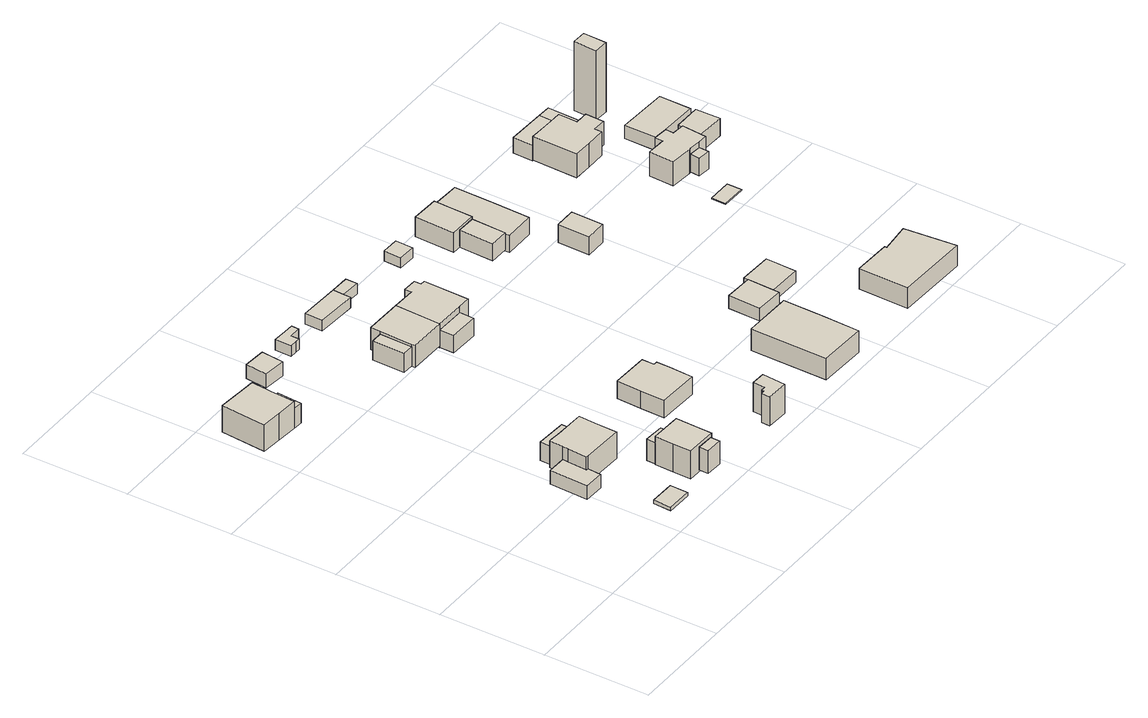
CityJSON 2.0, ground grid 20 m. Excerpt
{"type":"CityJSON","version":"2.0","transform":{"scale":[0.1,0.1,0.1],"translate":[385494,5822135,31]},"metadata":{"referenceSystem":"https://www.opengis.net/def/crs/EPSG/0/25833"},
"CityObjects":{
"building1":{"type":"Building","attributes":{"Gemeindeschluessel":"11000004","BezugspunktDach":"2200","function":"31001_2463","measuredHeight":2.68,"storeysAboveGround":1},"address":[{"country":"Germany","locality":"Berlin","thoroughfareNumber":"197 (105)","thoroughfareName":"Heckerdamm"}],"geometry":[{"type":"Solid","lod":"1","boundaries":[[[[0,1,2,3,4,5]],[[6,7,8,9,10,11]],[[6,11,5,4]],[[7,6,4,3]],[[8,7,3,2]],[[9,8,2,1]],[[10,9,1,0]],[[11,10,0,5]]]]}]},
"building2":{"type":"Building","attributes":{"Gemeindeschluessel":"11000004","BezugspunktDach":"2200","function":"31001_2143","measuredHeight":0.697,"storeysAboveGround":1},"address":[{"country":"Germany","locality":"Berlin","thoroughfareNumber":"197 (75)","thoroughfareName":"Heckerdamm"}],"geometry":[{"type":"Solid","lod":"1","boundaries":[[[[12,13,14,15]],[[16,17,18,19]],[[16,19,15,14]],[[17,16,14,13]],[[18,17,13,12]],[[19,18,12,15]]]]}]},
"building3":{"type":"Building","attributes":{"Gemeindeschluessel":"11000004","function":"31001_1010"},"address":[{"country":"Germany","locality":"Berlin","thoroughfareNumber":"197 (52)","thoroughfareName":"Heckerdamm"}],"children":["building3-1","building3-2"]},
"building3-1":{"type":"BuildingPart","attributes":{"BezugspunktDach":"2200","measuredHeight":6.1,"storeysAboveGround":2},"parents":["building3"],"geometry":[{"type":"MultiSurface","lod":"1","boundaries":[[[20,21,22,23,24,25,26]],[[27,28,29,30,31,32,33]],[[27,33,26,25]],[[28,27,25,24]],[[29,28,24,23]],[[30,29,23,22]],[[34,35,22,21]],[[32,31,21,20]],[[33,32,20,26]],[[31,30,35,34]]]}]},
"building3-2":{"type":"BuildingPart","attributes":{"BezugspunktDach":"2200","measuredHeight":3.94,"storeysAboveGround":2},"parents":["building3"],"geometry":[{"type":"Solid","lod":"1","boundaries":[[[[36,37,35,34]],[[30,38,39,31]],[[38,30,35,37]],[[39,38,37,36]],[[31,39,36,34]],[[30,31,34,35]]]]}]},
"building4":{"type":"Building","attributes":{"Gemeindeschluessel":"11000004","function":"31001_1010"},"address":[{"country":"Germany","locality":"Berlin","thoroughfareNumber":"197 (73)","thoroughfareName":"Heckerdamm"}],"children":["building4-1","building4-2"]},
"building4-1":{"type":"BuildingPart","attributes":{"BezugspunktDach":"2200","measuredHeight":6,"storeysAboveGround":2},"parents":["building4"],"geometry":[{"type":"Solid","lod":"1","boundaries":[[[[40,41,42,43,44,45,46,47,48,49]],[[50,7,51,52,53,54,55,56,9,8]],[[50,8,49,48]],[[7,50,48,47]],[[51,7,47,46]],[[52,51,46,45]],[[57,58,59,60,53,52,45,44]],[[54,53,60,61,62,57,44,43]],[[55,54,43,42]],[[56,55,42,41]],[[9,56,41,40]],[[8,9,40,49]],[[60,59,58,57]],[[57,62,61,60]]]]}]},
"building4-2":{"type":"BuildingPart","attributes":{"BezugspunktDach":"2200","measuredHeight":4.54,"storeysAboveGround":2},"parents":["building4"],"geometry":[{"type":"MultiSurface","lod":"1","boundaries":[[[62,63,64,58]],[[65,66,61,59]],[[65,59,58,64]],[[66,65,64,63]],[[61,66,63,62]],[[59,60,57,58]],[[61,62,57,60]]]}]},
"building5":{"type":"Building","attributes":{"Gemeindeschluessel":"11000004","function":"31001_1010"},"address":[{"country":"Germany","locality":"Berlin","thoroughfareNumber":"197 (74)","thoroughfareName":"Heckerdamm"}],"children":["building5-1","building5-2","building5-3"]},
"building5-1":{"type":"BuildingPart","attributes":{"BezugspunktDach":"2200","measuredHeight":5.99,"storeysAboveGround":2},"parents":["building5"],"geometry":[{"type":"MultiSurface","lod":"1","boundaries":[[[67,68,69,70,71,72]],[[73,74,75,76,77,78]],[[73,78,72,71]],[[74,73,71,70]],[[75,74,79,70,69],[80,81,82,79]],[[76,75,69,68]],[[77,76,68,67]],[[78,77,67,72],[83,84,85,86]],[[82,81,80,79]],[[85,84,83,86]]]}]},
"building5-2":{"type":"BuildingPart","attributes":{"BezugspunktDach":"2200","measuredHeight":4.11,"storeysAboveGround":2},"parents":["building5"],"geometry":[{"type":"Solid","lod":"1","boundaries":[[[[82,87,88,79]],[[89,90,81,80]],[[89,80,79,88]],[[90,89,88,87]],[[81,90,87,82]],[[80,81,82,79]]]]}]},
"building5-3":{"type":"BuildingPart","attributes":{"BezugspunktDach":"2200","measuredHeight":4.47,"storeysAboveGround":2},"parents":["building5"],"geometry":[{"type":"Solid","lod":"1","boundaries":[[[[91,86,85,92]],[[84,83,93,94]],[[84,94,92,85]],[[93,83,86,91]],[[94,93,91,92]],[[83,84,85,86]]]]}]},
"building6":{"type":"Building","attributes":{"Gemeindeschluessel":"11000004","BezugspunktDach":"2200","function":"31001_2143","measuredHeight":2.77,"storeysAboveGround":1},"address":[{"country":"Germany","locality":"Berlin","thoroughfareNumber":"197 (51)","thoroughfareName":"Heckerdamm"}],"geometry":[{"type":"Solid","lod":"1","boundaries":[[[[95,96,97,98]],[[99,100,101,102]],[[99,102,98,97]],[[100,99,97,96]],[[101,100,96,95]],[[102,101,95,98]]]]}]},
"building7":{"type":"Building","attributes":{"Gemeindeschluessel":"11000004","BezugspunktDach":"2200","function":"31001_2143","measuredHeight":2.07,"storeysAboveGround":1},"address":[{"country":"Germany","locality":"Berlin","thoroughfareNumber":"197 (55)","thoroughfareName":"Heckerdamm"}],"geometry":[{"type":"Solid","lod":"1","boundaries":[[[[103,104,105,106,107,108,109,110]],[[111,112,113,114,115,116,117,118]],[[111,118,110,109]],[[112,111,109,108]],[[113,112,108,107]],[[114,113,107,106]],[[115,114,106,105]],[[116,115,105,104]],[[117,116,104,103]],[[118,117,103,110]]]]}]},
"building8":{"type":"Building","attributes":{"Gemeindeschluessel":"11000004","function":"31001_1010"},"address":[{"country":"Germany","locality":"Berlin","thoroughfareNumber":"197 (57)","thoroughfareName":"Heckerdamm"}],"children":["building8-1","building8-2"]},
"building8-1":{"type":"BuildingPart","attributes":{"BezugspunktDach":"2200","measuredHeight":4.39,"storeysAboveGround":2},"parents":["building8"],"geometry":[{"type":"MultiSurface","lod":"1","boundaries":[[[119,120,121,122,123,124]],[[125,126,127,128,129,130]],[[125,130,124,123]],[[131,132,133,134,126,125,123,122]],[[127,126,122,121]],[[128,127,121,120]],[[129,128,120,119]],[[130,129,119,124]],[[134,133,132,131]]]}]},
"building8-2":{"type":"BuildingPart","attributes":{"BezugspunktDach":"2200","measuredHeight":3.77,"storeysAboveGround":2},"parents":["building8"],"geometry":[{"type":"Solid","lod":"1","boundaries":[[[[132,131,135,136]],[[137,134,133,138]],[[137,138,136,135]],[[134,137,135,131]],[[138,133,132,136]],[[133,134,131,132]]]]}]},
"building9":{"type":"Building","attributes":{"Gemeindeschluessel":"11000004","BezugspunktDach":"2200","function":"31001_1010","measuredHeight":4.45,"storeysAboveGround":1},"address":[{"country":"Germany","locality":"Berlin","thoroughfareNumber":"197 (71)","thoroughfareName":"Heckerdamm"}],"geometry":[{"type":"Solid","lod":"1","boundaries":[[[[139,140,141,142,143,144,145,146]],[[147,148,149,150,151,152,153,154]],[[147,154,146,145]],[[148,147,145,144]],[[149,148,144,143]],[[150,149,143,142]],[[151,150,142,141]],[[152,151,141,140]],[[153,152,140,139]],[[154,153,139,146]]]]}]},
"building10":{"type":"Building","attributes":{"Gemeindeschluessel":"11000004","BezugspunktDach":"2200","function":"31001_2143","measuredHeight":5.79,"storeysAboveGround":1},"address":[{"country":"Germany","locality":"Berlin","thoroughfareNumber":"197 (72)","thoroughfareName":"Heckerdamm"}],"geometry":[{"type":"Solid","lod":"1","boundaries":[[[[155,156,157,158,159,160,161,162]],[[163,164,165,166,167,168,169,170]],[[163,170,162,161]],[[164,163,161,160]],[[165,164,160,159]],[[166,165,159,158]],[[167,166,158,157]],[[168,167,157,156]],[[169,168,156,155]],[[170,169,155,162]]]]}]},
"building11":{"type":"Building","attributes":{"Gemeindeschluessel":"11000004","BezugspunktDach":"2200","function":"31001_2143","measuredHeight":2.14,"storeysAboveGround":1},"address":[{"country":"Germany","locality":"Berlin","thoroughfareNumber":"197 (56)","thoroughfareName":"Heckerdamm"}],"geometry":[{"type":"Solid","lod":"1","boundaries":[[[[171,172,173,174,175]],[[176,177,178,179,180]],[[176,180,175,174]],[[177,176,174,173]],[[178,177,173,172]],[[179,178,172,171]],[[180,179,171,175]]]]}]},
"building12":{"type":"Building","attributes":{"Gemeindeschluessel":"11000004","function":"31001_1010"},"address":[{"country":"Germany","locality":"Berlin","thoroughfareNumber":"197 (58)","thoroughfareName":"Heckerdamm"}],"children":["building12-1","building12-2"]},
"building12-1":{"type":"BuildingPart","attributes":{"BezugspunktDach":"2200","measuredHeight":4.74,"storeysAboveGround":2},"parents":["building12"],"geometry":[{"type":"MultiSurface","lod":"1","boundaries":[[[181,182,183,184,185,186,187,120,119]],[[188,189,190,191,192,193,194,195,196]],[[188,196,119,120]],[[189,188,120,187]],[[190,189,187,186]],[[191,190,186,185]],[[192,191,185,184]],[[193,192,184,183]],[[194,193,183,182]],[[195,194,182,181]],[[197,198,199,181,119]],[[196,195,200,201,197]],[[201,200,199,198,197]]]}]},
"building12-2":{"type":"BuildingPart","attributes":{"BezugspunktDach":"2200","measuredHeight":3.45,"storeysAboveGround":2},"parents":["building12"],"geometry":[{"type":"Solid","lod":"1","boundaries":[[[[202,199,198,203]],[[197,201,204,205]],[[197,205,203,198]],[[204,201,199,202]],[[205,204,202,203]],[[201,197,198,199]]]]}]},
"building13":{"type":"Building","attributes":{"Gemeindeschluessel":"11000004","BezugspunktDach":"2200","function":"31001_2143","measuredHeight":2.17,"storeysAboveGround":1},"address":[{"country":"Germany","locality":"Berlin","thoroughfareNumber":"197 (59)","thoroughfareName":"Heckerdamm"}],"geometry":[{"type":"Solid","lod":"1","boundaries":[[[[206,207,173,172]],[[177,208,209,178]],[[177,178,172,173]],[[208,177,173,207]],[[209,208,207,206]],[[178,209,206,172]]]]}]},
"building14":{"type":"Building","attributes":{"Gemeindeschluessel":"11000004","BezugspunktDach":"2200","function":"31001_1010","measuredHeight":5.18,"storeysAboveGround":1},"address":[{"country":"Germany","locality":"Berlin","thoroughfareNumber":"197 (70)","thoroughfareName":"Heckerdamm"}],"geometry":[{"type":"Solid","lod":"1","boundaries":[[[[210,211,212,213,214]],[[215,216,217,218,219]],[[215,219,214,213]],[[216,215,213,212]],[[217,216,212,211]],[[218,217,211,210]],[[219,218,210,214]]]]}]},
"building15":{"type":"Building","attributes":{"Gemeindeschluessel":"11000004","BezugspunktDach":"2200","function":"31001_2143","measuredHeight":2.06,"storeysAboveGround":1},"address":[{"country":"Germany","locality":"Berlin","thoroughfareNumber":"197 (60)","thoroughfareName":"Heckerdamm"}],"geometry":[{"type":"Solid","lod":"1","boundaries":[[[[220,221,222,223]],[[224,225,226,227]],[[224,227,223,222]],[[225,224,222,221]],[[226,225,221,220]],[[227,226,220,223]]]]}]},
"building16":{"type":"Building","attributes":{"Gemeindeschluessel":"11000004","BezugspunktDach":"2200","function":"31001_2463","measuredHeight":2.47,"storeysAboveGround":1},"address":[{"country":"Germany","locality":"Berlin","thoroughfareNumber":"197 (106)","thoroughfareName":"Heckerdamm"}],"geometry":[{"type":"Solid","lod":"1","boundaries":[[[[228,229,230,231,232]],[[233,234,235,236,237]],[[233,237,232,231]],[[234,233,231,230]],[[235,234,230,229]],[[236,235,229,228]],[[237,236,228,232]]]]}]},
"building17":{"type":"Building","attributes":{"Gemeindeschluessel":"11000004","function":"31001_1010"},"address":[{"country":"Germany","locality":"Berlin","thoroughfareNumber":"197 (61)","thoroughfareName":"Heckerdamm"}],"children":["building17-1","building17-2"]},
"building17-1":{"type":"BuildingPart","attributes":{"BezugspunktDach":"2200","measuredHeight":4.42,"storeysAboveGround":1},"parents":["building17"],"geometry":[{"type":"MultiSurface","lod":"1","boundaries":[[[238,239,240,241,242]],[[243,244,245,246,247]],[[243,247,242,241]],[[244,243,241,240]],[[245,244,240,239]],[[246,245,239,238]],[[247,246,248,249,250,238,242]],[[250,249,248,246]]]}]},
"building17-2":{"type":"BuildingPart","attributes":{"BezugspunktDach":"2200","measuredHeight":3.41,"storeysAboveGround":1},"parents":["building17"],"geometry":[{"type":"Solid","lod":"1","boundaries":[[[[251,250,249,252]],[[248,246,253,254]],[[248,254,252,249]],[[253,246,250,251]],[[254,253,251,252]],[[246,248,249,250]]]]}]},
"building18":{"type":"Building","attributes":{"Gemeindeschluessel":"11000004","BezugspunktDach":"2200","function":"31001_2463","measuredHeight":2.35,"storeysAboveGround":1},"address":[{"country":"Germany","locality":"Berlin","thoroughfareNumber":"197 (69)","thoroughfareName":"Heckerdamm"}],"geometry":[{"type":"Solid","lod":"1","boundaries":[[[[255,256,257,230,229]],[[258,259,260,261,262]],[[258,262,229,230]],[[259,258,230,257]],[[260,259,257,256]],[[261,260,256,255]],[[262,261,255,229]]]]}]},
"building19":{"type":"Building","attributes":{"Gemeindeschluessel":"11000004","BezugspunktDach":"2200","function":"31001_1010","measuredHeight":4.15,"storeysAboveGround":1},"address":[{"country":"Germany","locality":"Berlin","thoroughfareNumber":"197 (62)","thoroughfareName":"Heckerdamm"}],"geometry":[{"type":"Solid","lod":"1","boundaries":[[[[263,264,265,266,267,268,269]],[[270,271,272,273,274,275,276]],[[270,276,269,268]],[[271,270,268,267]],[[272,271,267,266]],[[273,272,266,265]],[[274,273,265,264]],[[275,274,264,263]],[[276,275,263,269]]]]}]},
"building20":{"type":"Building","attributes":{"Gemeindeschluessel":"11000004","BezugspunktDach":"2200","function":"31001_2143","measuredHeight":4.33,"storeysAboveGround":1},"address":[{"country":"Germany","locality":"Berlin","thoroughfareNumber":"197 (107)","thoroughfareName":"Heckerdamm"}],"geometry":[{"type":"Solid","lod":"1","boundaries":[[[[277,278,279,280]],[[281,282,283,284]],[[281,284,280,279]],[[282,281,279,278]],[[283,282,278,277]],[[284,283,277,280]]]]}]},
"building21":{"type":"Building","attributes":{"Gemeindeschluessel":"11000004","BezugspunktDach":"2200","function":"31001_1010","measuredHeight":4.09,"storeysAboveGround":1},"address":[{"country":"Germany","locality":"Berlin","thoroughfareNumber":"197 (68)","thoroughfareName":"Heckerdamm"}],"geometry":[{"type":"Solid","lod":"1","boundaries":[[[[285,286,287,288,289,290]],[[291,292,293,294,295,296]],[[291,296,290,289]],[[292,291,289,288]],[[293,292,288,287]],[[294,293,287,286]],[[295,294,286,285]],[[296,295,285,290]]]]}]},
"building22":{"type":"Building","attributes":{"Gemeindeschluessel":"11000004","BezugspunktDach":"2200","function":"31001_2143","measuredHeight":0.159,"storeysAboveGround":1},"address":[{"country":"Germany","locality":"Berlin","thoroughfareNumber":"197 (67)","thoroughfareName":"Heckerdamm"}],"geometry":[{"type":"Solid","lod":"1","boundaries":[[[[297,298,299,300]],[[301,302,303,304]],[[301,304,300,299]],[[302,301,299,298]],[[303,302,298,297]],[[304,303,297,300]]]]}]},
"building23":{"type":"Building","attributes":{"Gemeindeschluessel":"11000004","function":"31001_1010"},"address":[{"country":"Germany","locality":"Berlin","thoroughfareNumber":"197 (63)","thoroughfareName":"Heckerdamm"}],"children":["building23-1","building23-2"]},
"building23-1":{"type":"BuildingPart","attributes":{"BezugspunktDach":"2200","measuredHeight":5.41,"storeysAboveGround":2},"parents":["building23"],"geometry":[{"type":"MultiSurface","lod":"1","boundaries":[[[305,306,307,308,309,310,311,312,313,314]],[[315,316,317,318,319,320,321,322,323,324]],[[315,324,314,313]],[[325,326,313,312]],[[317,327,325,316,312,311]],[[318,317,311,310]],[[319,318,310,309]],[[320,319,309,308]],[[321,320,308,307]],[[322,321,307,306]],[[323,322,306,305]],[[324,323,305,314]],[[316,315,326,325]],[[316,325,327,317]]]}]},
"building23-2":{"type":"BuildingPart","attributes":{"BezugspunktDach":"2200","measuredHeight":3.76,"storeysAboveGround":2},"parents":["building23"],"geometry":[{"type":"MultiSurface","lod":"1","boundaries":[[[327,328,329,326]],[[330,331,332,333]],[[330,333,326,329]],[[331,330,329,328]],[[332,331,328,327]],[[333,332,317,316,315]],[[315,316,325,326]],[[327,325,316,317]]]}]},
"building24":{"type":"Building","attributes":{"Gemeindeschluessel":"11000004","function":"31001_1010"},"address":[{"country":"Germany","locality":"Berlin","thoroughfareNumber":"197 (65)","thoroughfareName":"Heckerdamm"}],"children":["building24-1","building24-2"]},
"building24-1":{"type":"BuildingPart","attributes":{"BezugspunktDach":"2200","measuredHeight":6.16,"storeysAboveGround":2},"parents":["building24"],"geometry":[{"type":"MultiSurface","lod":"1","boundaries":[[[334,335,336,337,338,339,340,341,342,343,344,345]],[[346,347,348,349,350,351,352,353,354,355,356,357]],[[346,357,345,344]],[[347,346,344,343]],[[348,347,343,342]],[[349,348,342,341]],[[350,349,341,340]],[[351,350,340,339]],[[352,351,339,338]],[[353,352,338,337]],[[354,353,337,336]],[[355,354,358,359,360,361,362,336,335]],[[356,355,335,334]],[[357,356,334,345]],[[362,361,360,359,358]]]}]},
"building24-2":{"type":"BuildingPart","attributes":{"BezugspunktDach":"2200","measuredHeight":3.48,"storeysAboveGround":2},"parents":["building24"],"geometry":[{"type":"Solid","lod":"1","boundaries":[[[[363,362,361,364]],[[360,359,365,366]],[[360,366,364,361]],[[365,359,362,363]],[[366,365,363,364]],[[360,361,362,359]]]]}]},
"building25":{"type":"Building","attributes":{"Gemeindeschluessel":"11000004","BezugspunktDach":"2200","function":"51009_1610","measuredHeight":3.01,"storeysAboveGround":0},"address":[{"country":"Germany","locality":"Berlin"}],"geometry":[{"type":"Solid","lod":"1","boundaries":[[[[367,368,328,327,369]],[[332,331,370,371,372]],[[332,372,369,327]],[[331,332,327,328]],[[370,331,328,368]],[[371,370,368,367]],[[372,371,367,369]]]]}]},
"building26":{"type":"Building","attributes":{"Gemeindeschluessel":"11000004","BezugspunktDach":"2200","function":"31001_2143","measuredHeight":4.06,"storeysAboveGround":1},"address":[{"country":"Germany","locality":"Berlin","thoroughfareNumber":"197 (104)","thoroughfareName":"Heckerdamm"}],"geometry":[{"type":"Solid","lod":"1","boundaries":[[[[373,374,375,376]],[[377,378,379,380]],[[377,380,376,375]],[[378,377,375,374]],[[379,378,374,373]],[[380,379,373,376]]]]}]},
"building27":{"type":"Building","attributes":{"Gemeindeschluessel":"11000004","BezugspunktDach":"2200","function":"31001_1000","measuredHeight":2.59,"storeysAboveGround":1},"address":[{"country":"Germany","locality":"Berlin","thoroughfareNumber":"197 (103)","thoroughfareName":"Heckerdamm"}],"geometry":[{"type":"Solid","lod":"1","boundaries":[[[[381,382,383,384]],[[385,386,387,388]],[[385,388,384,383]],[[386,385,383,382]],[[387,386,382,381]],[[388,387,381,384]]]]}]},
"building28":{"type":"Building","attributes":{"Gemeindeschluessel":"11000004","BezugspunktDach":"2200","function":"31001_2143","measuredHeight":13.77,"storeysAboveGround":1},"address":[{"country":"Germany","locality":"Berlin","thoroughfareNumber":"197 (64)","thoroughfareName":"Heckerdamm"}],"geometry":[{"type":"Solid","lod":"1","boundaries":[[[[389,390,391,392]],[[393,394,395,396]],[[393,396,392,391]],[[394,393,391,390]],[[395,394,390,389]],[[396,395,389,392]]]]}]}
},
"vertices":[
[220,166,45],[222,191,45],[218,192,45],[221,239,45],[185,240,45],[182,167,45],[185,240,18],[221,239,18],[218,192,18],[222,191,18],[220,166,18],[182,167,18],
[277,36,26],[278,70,26],[230,71,26],[229,37,26],[230,71,19],[278,70,19],[277,36,19],[229,37,19],
[46,669,72],[86,666,72],[89,713,72],[92,751,72],[53,754,72],[14,757,72],[7,672,72],[14,757,19],[53,754,19],[92,751,19],[89,713,19],[86,666,19],[46,669,19],[7,672,19],[86,666,58],[89,713,58],
[104,665,58],[107,712,58],[107,712,19],[104,665,19],
[222,191,71],[301,188,71],[302,225,71],[304,262,71],[244,264,71],[228,265,71],[222,265,71],[221,239,71],[220,228,71],[218,192,71],[220,228,18],[222,265,18],[228,265,18],[244,264,18],[304,262,18],[302,225,18],[301,188,18],[244,264,55],[228,265,55],[228,265,19],[244,264,19],[287,262,19],[287,262,55],
[288,285,55],[229,288,55],[229,288,19],[288,285,19],
[382,59,71],[383,93,71],[384,128,71],[325,130,71],[324,95,71],[323,60,71],[324,95,15],[325,130,15],[384,128,15],[383,93,15],[382,59,15],[323,60,15],[325,130,58],[325,130,16],[364,129,16],[364,129,58],[379,59,19],[347,60,19],[347,60,64],[379,59,64],
[364,145,58],[326,147,58],[326,147,16],[364,145,16],
[379,41,64],[346,42,64],[379,41,19],[346,42,19],
[196,760,46],[200,802,46],[158,805,46],[154,764,46],[158,805,18],[200,802,18],[196,760,18],[154,764,18],
[261,777,40],[269,776,40],[269,792,40],[291,792,40],[292,806,40],[266,807,40],[247,808,40],[246,777,40],[247,808,19],[266,807,19],[292,806,19],[291,792,19],[269,792,19],[269,776,19],[261,777,19],[246,777,19],
[401,593,63],[404,679,63],[332,680,63],[331,661,63],[330,600,63],[330,594,63],[330,600,19],[331,661,19],[332,680,19],[404,679,19],[401,593,19],[330,594,19],[331,661,58],[330,600,58],[330,600,20],[331,661,20],
[309,661,58],[308,600,58],[309,661,20],[308,600,20],
[517,184,50],[519,230,50],[519,254,50],[512,254,50],[512,277,50],[442,279,50],[440,233,50],[439,187,50],[440,233,15],[442,279,15],[512,277,15],[512,254,15],[519,254,15],[519,230,15],[517,184,15],[439,187,15],
[553,30,75],[556,74,75],[529,75,75],[528,52,75],[520,53,75],[519,48,75],[512,48,75],[511,32,75],[512,48,17],[519,48,17],[520,53,17],[528,52,17],[529,75,17],[556,74,17],[553,30,17],[511,32,17],
[407,768,42],[407,781,42],[408,802,42],[330,805,42],[329,771,42],[330,805,21],[408,802,21],[407,781,21],[407,768,21],[329,771,21],
[458,592,63],[482,591,63],[484,677,63],[475,677,63],[475,690,63],[449,691,63],[449,678,63],[404,679,15],[449,678,15],[449,691,15],[475,690,15],[475,677,15],[484,677,15],[482,591,15],[458,592,15],[401,593,15],[401,593,16],[401,593,51],[458,592,51],[458,592,42],[458,592,16],
[457,564,51],[401,566,51],[457,564,16],[401,566,16],
[444,779,42],[444,801,42],[444,801,21],[444,779,21],
[752,18,64],[754,91,64],[755,164,64],[662,166,64],[661,21,64],[662,166,21],[755,164,21],[754,91,21],[752,18,21],[661,21,21],
[582,763,35],[583,796,35],[550,797,35],[549,764,35],[550,797,15],[583,796,15],[582,763,15],[549,764,15],
[789,195,47],[789,206,47],[791,256,47],[737,258,47],[735,197,47],[737,258,22],[791,256,22],[789,206,22],[789,195,22],[735,197,22],
[688,718,50],[689,755,50],[690,792,50],[637,794,50],[635,719,50],[637,794,11],[690,792,11],[689,755,11],[688,718,11],[635,719,11],[652,719,11],[652,719,45],[688,718,45],
[686,653,45],[650,654,45],[686,653,11],[650,654,11],
[852,204,47],[854,262,47],[791,264,47],[791,256,24],[791,264,24],[854,262,24],[852,204,24],[789,206,24],
[744,645,43],[746,717,43],[747,790,43],[690,792,43],[688,718,43],[686,653,43],[686,645,43],[686,653,9],[688,718,9],[690,792,9],[747,790,9],[746,717,9],[744,645,9],[686,645,9],
[785,531,50],[786,591,50],[746,591,50],[745,531,50],[746,591,14],[786,591,14],[785,531,14],[745,531,14],
[1029,10,67],[1020,108,67],[963,102,67],[963,106,67],[891,108,67],[889,14,67],[891,108,26],[963,106,26],[963,102,26],[1020,108,26],[1029,10,26],[889,14,26],
[1017,416,23],[1017,444,23],[972,444,23],[972,417,23],[972,444,21],[1017,444,21],[1017,416,21],[972,417,21],
[943,660,63],[980,660,63],[980,674,63],[1005,673,63],[1006,708,63],[981,708,63],[982,744,63],[946,745,63],[909,746,63],[907,661,63],[909,746,16],[946,745,16],[982,744,16],[981,708,16],[1006,708,16],[1005,673,16],[980,674,16],[980,660,16],[943,660,16],[907,661,16],[946,745,45],[909,746,45],[982,744,45],
[983,782,45],[910,784,45],[910,784,14],[983,782,14],[982,744,14],[909,746,14],
[1014,514,66],[1016,514,66],[1039,512,66],[1057,511,66],[1061,558,66],[1037,560,66],[1038,575,66],[1017,577,66],[1009,577,66],[1009,562,66],[973,564,66],[971,517,66],[973,564,18],[1009,562,18],[1009,577,18],[1017,577,18],[1038,575,18],[1037,560,18],[1061,558,18],[1057,511,18],[1039,512,18],[1016,514,18],[1014,514,18],[971,517,18],[1039,512,34],[1039,512,20],[1016,514,20],[1016,514,55],[1039,512,55],
[1038,493,55],[1014,495,55],[1038,493,20],[1014,495,20],
[1006,708,45],[1008,781,45],[981,708,45],[1008,781,14],[1006,708,14],[981,708,14],
[1125,528,54],[1124,574,54],[1073,574,54],[1070,530,54],[1073,574,19],[1124,574,19],[1125,528,19],[1070,530,19],
[1138,593,39],[1139,653,39],[1042,657,39],[1042,596,39],[1042,657,13],[1139,653,13],[1138,593,13],[1042,596,13],
[1087,722,150],[1089,766,150],[1062,767,150],[1060,723,150],[1062,767,12],[1089,766,12],[1087,722,12],[1060,723,12]
]}
